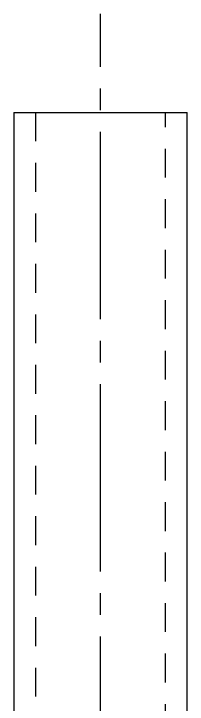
# Model space of a CAD drawing. Extents: x 118 to 448, y 15 to 277.
# Drawn here: x 144.29 to 156.29, y 213.19 to 261.05 of the extents above; entities that cross this region are included whole.
import ezdxf

# ---------------------------------------------------------------- set-up
doc = ezdxf.new("R2010")
doc.units = 0
doc.linetypes.add('CENTER', pattern=[17.5, 13, -1.5, 1.5, -1.5])
doc.linetypes.add('DASHED', pattern=[3.5, 2, -1.5])
doc.layers.get('0').update_dxf_attribs({"linetype": 'CONTINUOUS'})
doc.layers.add('CENTER', color=1, linetype='CENTER')

msp = doc.modelspace()

# ---------------------------------------------------------------- linework, layer by layer
at = {"color": 7, "linetype": 'CONTINUOUS'}
for p, q in [((144.287, 254.215), (144.287, 213.316)), ((144.287, 254.215), (156.287, 254.215)), ((156.287, 210.643), (156.287, 254.215)), ((144.287, 213.316), (144.287, 211.195))]:
    msp.add_line(p, q, dxfattribs=at)
at = {"color": 3, "linetype": 'DASHED'}
for p, q in [((145.787, 254.215), (145.787, 211.195)), ((154.787, 211.195), (154.787, 254.215))]:
    msp.add_line(p, q, dxfattribs=at)
at = {"layer": 'CENTER', "color": 1, "linetype": 'CENTER'}
msp.add_line((150.287, 47.378), (150.287, 261.052), dxfattribs=at)

doc.saveas('drawing.dxf')
